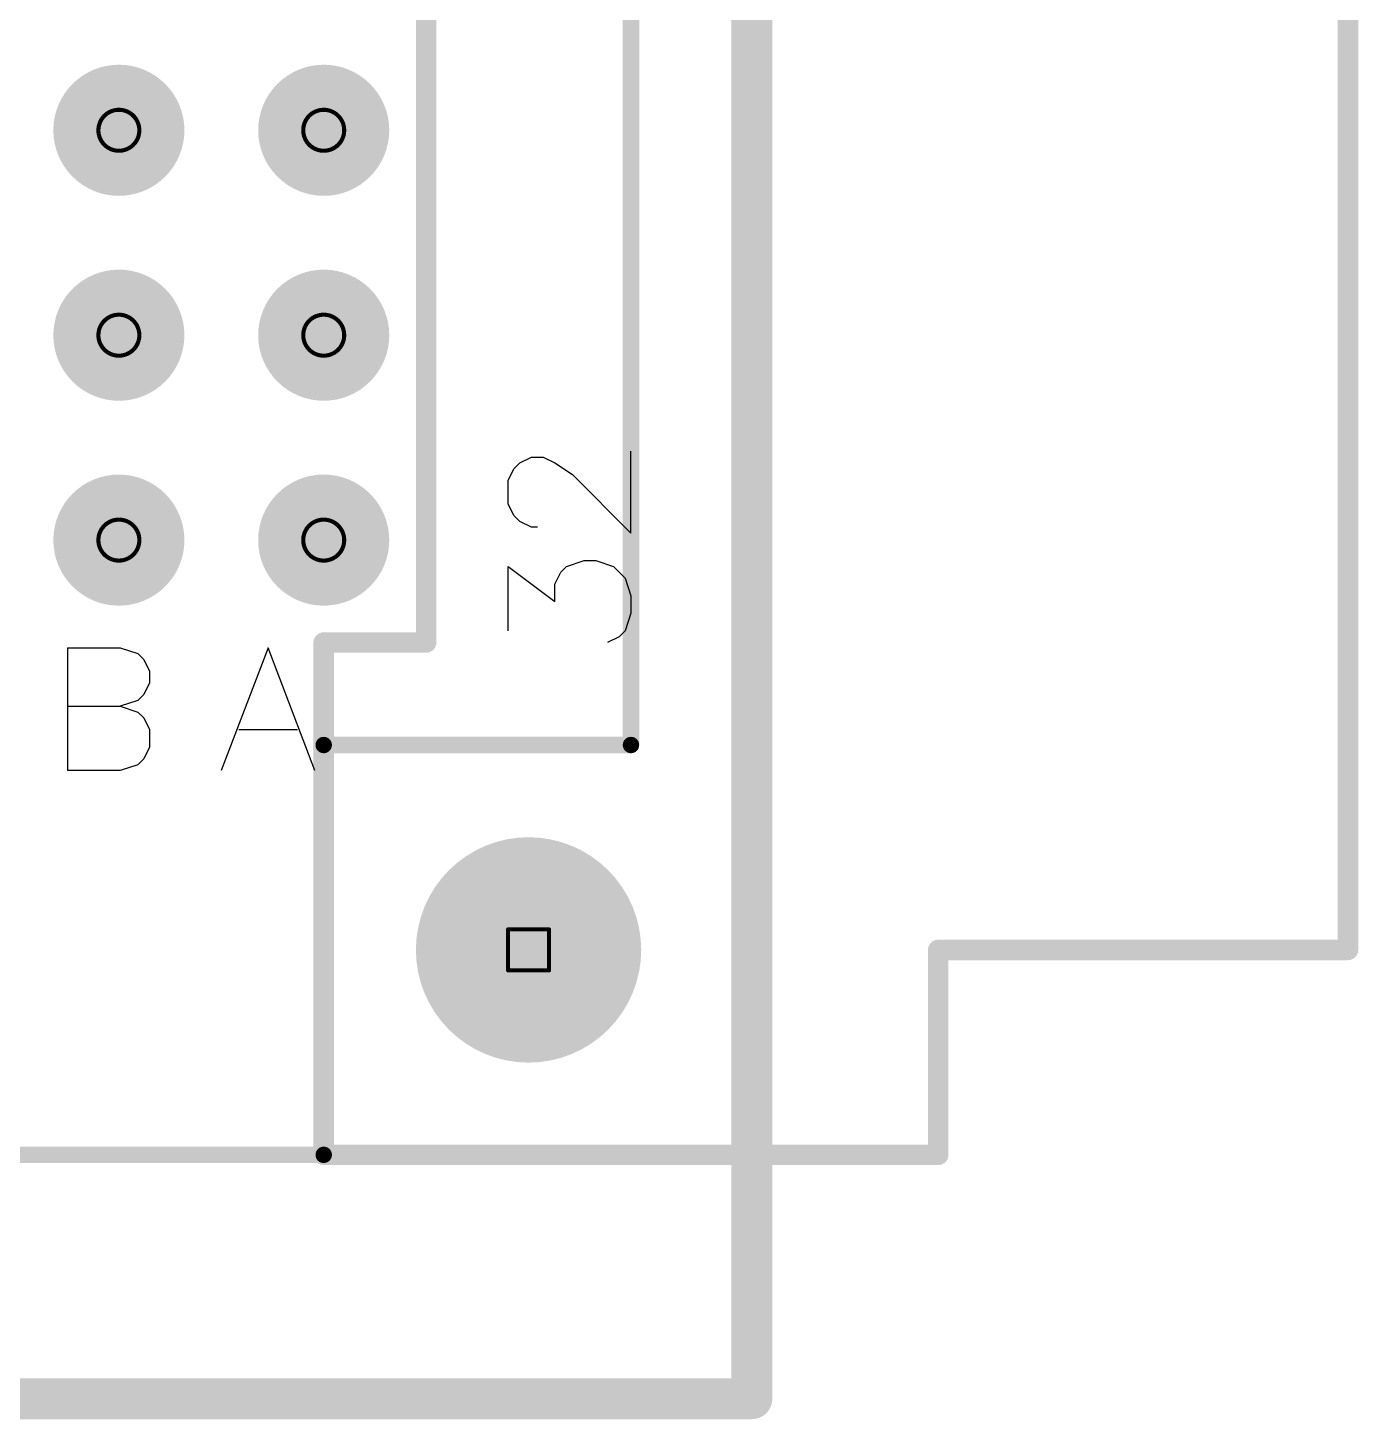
# Model space of a CAD drawing. Header units: millimetres. Extents: x 3.26 to 13.14, y 5.38 to 10.83.
# Drawn here: x 9.946 to 10.595, y 5.99 to 6.669 of the extents above; entities that cross this region are included whole.
import ezdxf

# ---------------------------------------------------------------- set-up
doc = ezdxf.new("R2010")
doc.units = ezdxf.units.MM
doc.header["$MEASUREMENT"] = 0
for name, color, linetype in [('BottomLayer', 5, 'Continuous'), ('BottomSolder', 6, 'Continuous'), ('DrillDrawing', 1, 'Continuous'), ('KeepOutLayer', 6, 'Continuous'), ('Mechanical1', 6, 'Continuous'), ('MultiLayer', 9, 'Continuous'), ('PadHoleLayer', 156, 'Continuous'), ('TopLayer', 1, 'Continuous'), ('TopOverlay', 2, 'Continuous'), ('TopSolder', 216, 'Continuous')]:
    doc.layers.add(name, color=color, linetype=linetype)

# ---------------------------------------------------------------- blocks, each defined once
blk = doc.blocks.new('CNVME96_66')
at = {"layer": 'BottomLayer'}
for points, const_width in [([(-3.115, 0.1, 1), (-3.085, 0.1, 1)], 0.03), ([(-3.015, 0.1, 1), (-2.985, 0.1, 1)], 0.03), ([(-2.915, 0.1, 1), (-2.885, 0.1, 1)], 0.03), ([(-3.115, 0, 1), (-3.085, 0, 1)], 0.03), ([(-3.015, 0, 1), (-2.985, 0, 1)], 0.03), ([(-2.915, 0, 1), (-2.885, 0, 1)], 0.03), ([(-3.3125, -0.1, 1), (-3.2875, -0.1, 1)], 0.025)]:
    blk.add_lwpolyline(points, format="xyb", close=True, dxfattribs=dict(at, const_width=const_width))
at = {"layer": 'BottomSolder'}
for points, const_width in [([(-3.116, 0.1, 1), (-3.084, 0.1, 1)], 0.032), ([(-3.016, 0.1, 1), (-2.984, 0.1, 1)], 0.032), ([(-2.916, 0.1, 1), (-2.884, 0.1, 1)], 0.032), ([(-3.116, 0, 1), (-3.084, 0, 1)], 0.032), ([(-3.016, 0, 1), (-2.984, 0, 1)], 0.032), ([(-2.916, 0, 1), (-2.884, 0, 1)], 0.032), ([(-3.3135, -0.1, 1), (-3.2865, -0.1, 1)], 0.027)]:
    blk.add_lwpolyline(points, format="xyb", close=True, dxfattribs=dict(at, const_width=const_width))
at = {"layer": 'MultiLayer'}
for points, const_width in [([(-3.115, 0.1, 1), (-3.085, 0.1, 1)], 0.03), ([(-3.015, 0.1, 1), (-2.985, 0.1, 1)], 0.03), ([(-2.915, 0.1, 1), (-2.885, 0.1, 1)], 0.03), ([(-3.115, 0, 1), (-3.085, 0, 1)], 0.03), ([(-3.015, 0, 1), (-2.985, 0, 1)], 0.03), ([(-2.915, 0, 1), (-2.885, 0, 1)], 0.03), ([(-3.3125, -0.1, 1), (-3.2875, -0.1, 1)], 0.025)]:
    blk.add_lwpolyline(points, format="xyb", close=True, dxfattribs=dict(at, const_width=const_width))
at = {"layer": 'PadHoleLayer'}
for points, const_width in [([(-3.10925, 0.1, 1), (-3.09075, 0.1, 1)], 0.0185), ([(-3.00925, 0.1, 1), (-2.99075, 0.1, 1)], 0.0185), ([(-2.90925, 0.1, 1), (-2.89075, 0.1, 1)], 0.0185), ([(-3.10925, 0, 1), (-3.09075, 0, 1)], 0.0185), ([(-3.00925, 0, 1), (-2.99075, 0, 1)], 0.0185), ([(-2.90925, 0, 1), (-2.89075, 0, 1)], 0.0185), ([(-3.3275, -0.1, 1), (-3.2725, -0.1, 1)], 0.055)]:
    blk.add_lwpolyline(points, format="xyb", close=True, dxfattribs=dict(at, const_width=const_width))
at = {"layer": 'TopLayer'}
for points, const_width in [([(-3.115, 0.1, 1), (-3.085, 0.1, 1)], 0.03), ([(-3.015, 0.1, 1), (-2.985, 0.1, 1)], 0.03), ([(-2.915, 0.1, 1), (-2.885, 0.1, 1)], 0.03), ([(-3.115, 0, 1), (-3.085, 0, 1)], 0.03), ([(-3.015, 0, 1), (-2.985, 0, 1)], 0.03), ([(-2.915, 0, 1), (-2.885, 0, 1)], 0.03), ([(-3.3125, -0.1, 1), (-3.2875, -0.1, 1)], 0.025)]:
    blk.add_lwpolyline(points, format="xyb", close=True, dxfattribs=dict(at, const_width=const_width))
at = {"layer": 'TopOverlay'}
for p, q in [((-3.15251, 0.125), (-3.2125, 0.125)), ((-3.2125, 0.09929), (-3.2125, 0.125)), ((-3.18108, 0.125), (-3.18108, 0.09929)), ((-3.15251, 0.125), (-3.15251, 0.09929)), ((-3.20964, 0.09072), (-3.2125, 0.09929)), ((-3.18108, 0.09929), (-3.18393, 0.09072)), ((-3.17822, 0.09072), (-3.18108, 0.09929)), ((-3.15251, 0.09929), (-3.15537, 0.09072)), ((-3.20679, 0.08787), (-3.20964, 0.09072)), ((-3.18393, 0.09072), (-3.18679, 0.08787)), ((-3.17537, 0.08787), (-3.17822, 0.09072)), ((-3.15537, 0.09072), (-3.15823, 0.08787)), ((-3.20107, 0.08501), (-3.20679, 0.08787)), ((-3.1925, 0.08501), (-3.20107, 0.08501)), ((-3.18679, 0.08787), (-3.1925, 0.08501)), ((-3.16965, 0.08501), (-3.17537, 0.08787)), ((-3.16394, 0.08501), (-3.16965, 0.08501)), ((-3.15823, 0.08787), (-3.16394, 0.08501)), ((-3.15251, 0.02715), (-3.2125, 0.05)), ((-3.1925, 0.04143), (-3.1925, 0.01287)), ((-3.2125, 0.0043), (-3.15251, 0.02715)), ((-3.14429, -0.09001), (-3.11287, -0.09001)), ((-3.11287, -0.09001), (-3.13, -0.11287)), ((-3.09087, -0.09573), (-3.08801, -0.09287)), ((-3.08801, -0.09287), (-3.0823, -0.09001)), ((-3.0823, -0.09001), (-3.07087, -0.09001)), ((-3.07087, -0.09001), (-3.06516, -0.09287)), ((-3.06516, -0.09287), (-3.0623, -0.09573)), ((-3.09373, -0.10144), (-3.09087, -0.09573)), ((-3.09373, -0.1043), (-3.09373, -0.10144)), ((-3.0623, -0.09573), (-3.05945, -0.10144)), ((-3.05945, -0.10144), (-3.05945, -0.10715)), ((-3.05945, -0.10715), (-3.0623, -0.11287)), ((-3.13, -0.11287), (-3.12143, -0.11287)), ((-3.12143, -0.11287), (-3.11572, -0.11572)), ((-3.0623, -0.11287), (-3.06802, -0.12143)), ((-3.11572, -0.11572), (-3.11287, -0.11858)), ((-3.11287, -0.11858), (-3.11001, -0.12715)), ((-3.06802, -0.12143), (-3.09658, -0.15)), ((-3.11001, -0.12715), (-3.11001, -0.13286)), ((-3.11001, -0.13286), (-3.11287, -0.14143)), ((-3.14714, -0.14429), (-3.15, -0.13857)), ((-3.11287, -0.14143), (-3.11858, -0.14714)), ((-3.14429, -0.14714), (-3.14714, -0.14429)), ((-3.13572, -0.15), (-3.14429, -0.14714)), ((-3.11858, -0.14714), (-3.12715, -0.15)), ((-3.12715, -0.15), (-3.13572, -0.15)), ((-3.09658, -0.15), (-3.05659, -0.15))]:
    blk.add_line(p, q, dxfattribs=at)
at = {"layer": 'TopOverlay', "const_width": 0.01}
for points in [[(-3.4, 0), (-3.15, 0)], [(-3.4, 0), (-3.4, -0.3)], [(-3.15, 0), (-3.15, -0.05)], [(-3.15, -0.05), (0.05, -0.05)], [(-3.4, -0.3), (-3.3, -0.3)], [(-3.3, -0.3), (-3.3, -0.5)], [(-3.3, -0.5), (0.2, -0.5)]]:
    blk.add_lwpolyline(points, dxfattribs=at)
at = {"layer": 'TopOverlay', "const_width": 0.005}
for points in [[(-3.4025, 0, 1), (-3.3975, 0, 1)], [(-3.4025, 0, 1), (-3.3975, 0, 1)], [(-3.1525, 0, 1), (-3.1475, 0, 1)], [(-3.1525, 0, 1), (-3.1475, 0, 1)], [(-3.1525, -0.05, 1), (-3.1475, -0.05, 1)], [(-3.1525, -0.05, 1), (-3.1475, -0.05, 1)], [(-3.4025, -0.3, 1), (-3.3975, -0.3, 1)], [(-3.4025, -0.3, 1), (-3.3975, -0.3, 1)], [(-3.3025, -0.3, 1), (-3.2975, -0.3, 1)], [(-3.3025, -0.3, 1), (-3.2975, -0.3, 1)], [(-3.3025, -0.5, 1), (-3.2975, -0.5, 1)], [(-3.3025, -0.5, 1), (-3.2975, -0.5, 1)]]:
    blk.add_lwpolyline(points, format="xyb", close=True, dxfattribs=at)
at = {"layer": 'TopSolder'}
for points, const_width in [([(-3.116, 0.1, 1), (-3.084, 0.1, 1)], 0.032), ([(-3.016, 0.1, 1), (-2.984, 0.1, 1)], 0.032), ([(-2.916, 0.1, 1), (-2.884, 0.1, 1)], 0.032), ([(-3.116, 0, 1), (-3.084, 0, 1)], 0.032), ([(-3.016, 0, 1), (-2.984, 0, 1)], 0.032), ([(-2.916, 0, 1), (-2.884, 0, 1)], 0.032), ([(-3.3135, -0.1, 1), (-3.2865, -0.1, 1)], 0.027)]:
    blk.add_lwpolyline(points, format="xyb", close=True, dxfattribs=dict(at, const_width=const_width))

msp = doc.modelspace()

# ---------------------------------------------------------------- linework, layer by layer
at = {"layer": 'DrillDrawing'}
for points, const_width in [([(10, 6.619, 1), (9.98, 6.619, 1)], 0.002), ([(10.1, 6.619, 1), (10.08, 6.619, 1)], 0.002), ([(9.9795, 6.619, 1), (9.9805, 6.619, 1)], 0.001), ([(9.9995, 6.619, 1), (10.0005, 6.619, 1)], 0.001), ([(10.0795, 6.619, 1), (10.0805, 6.619, 1)], 0.001), ([(10.0995, 6.619, 1), (10.1005, 6.619, 1)], 0.001), ([(10, 6.519, 1), (9.98, 6.519, 1)], 0.002), ([(10.1, 6.519, 1), (10.08, 6.519, 1)], 0.002), ([(9.9795, 6.519, 1), (9.9805, 6.519, 1)], 0.001), ([(9.9995, 6.519, 1), (10.0005, 6.519, 1)], 0.001), ([(10.0795, 6.519, 1), (10.0805, 6.519, 1)], 0.001), ([(10.0995, 6.519, 1), (10.1005, 6.519, 1)], 0.001), ([(10, 6.419, 1), (9.98, 6.419, 1)], 0.002), ([(10.1, 6.419, 1), (10.08, 6.419, 1)], 0.002), ([(9.9795, 6.419, 1), (9.9805, 6.419, 1)], 0.001), ([(9.9995, 6.419, 1), (10.0005, 6.419, 1)], 0.001), ([(10.0795, 6.419, 1), (10.0805, 6.419, 1)], 0.001), ([(10.0995, 6.419, 1), (10.1005, 6.419, 1)], 0.001), ([(10.1795, 6.229, 1), (10.1805, 6.229, 1)], 0.001), ([(10.1795, 6.229, 1), (10.1805, 6.229, 1)], 0.001), ([(10.1995, 6.229, 1), (10.2005, 6.229, 1)], 0.001), ([(10.1995, 6.229, 1), (10.2005, 6.229, 1)], 0.001), ([(10.1795, 6.209, 1), (10.1805, 6.209, 1)], 0.001), ([(10.1795, 6.209, 1), (10.1805, 6.209, 1)], 0.001), ([(10.1995, 6.209, 1), (10.2005, 6.209, 1)], 0.001), ([(10.1995, 6.209, 1), (10.2005, 6.209, 1)], 0.001)]:
    msp.add_lwpolyline(points, format="xyb", close=True, dxfattribs=dict(at, const_width=const_width))
at = {"layer": 'DrillDrawing', "const_width": 0.002}
for points in [[(10.18, 6.229), (10.2, 6.229)], [(10.18, 6.209), (10.18, 6.229)], [(10.2, 6.209), (10.2, 6.229)], [(10.18, 6.209), (10.2, 6.209)]]:
    msp.add_lwpolyline(points, dxfattribs=at)
at = {"layer": 'KeepOutLayer', "const_width": 0.008}
for points in [[(10.24, 6.319), (10.24, 9.619)], [(10.09, 6.319), (10.24, 6.319)], [(10.09, 6.119), (10.09, 6.319)], [(4.24, 6.119), (10.09, 6.119)]]:
    msp.add_lwpolyline(points, dxfattribs=at)
at = {"layer": 'KeepOutLayer', "const_width": 0.004}
for points in [[(10.088, 6.319, 1), (10.092, 6.319, 1)], [(10.088, 6.319, 1), (10.092, 6.319, 1)], [(10.238, 6.319, 1), (10.242, 6.319, 1)], [(10.238, 6.319, 1), (10.242, 6.319, 1)], [(10.088, 6.119, 1), (10.092, 6.119, 1)], [(10.088, 6.119, 1), (10.092, 6.119, 1)]]:
    msp.add_lwpolyline(points, format="xyb", close=True, dxfattribs=at)
at = {"layer": 'Mechanical1', "const_width": 0.02}
for points in [[(10.299, 6), (10.299, 9.937)], [(4, 6), (10.299, 6)]]:
    msp.add_lwpolyline(points, dxfattribs=at)
at = {"layer": 'Mechanical1', "const_width": 0.01}
msp.add_lwpolyline([(10.294, 6, 1), (10.304, 6, 1)], format="xyb", close=True, dxfattribs=at)
msp.add_lwpolyline([(10.294, 6, 1), (10.304, 6, 1)], format="xyb", close=True, dxfattribs=at)

# ---------------------------------------------------------------- block references
at = {"rotation": 90}
msp.add_blockref('CNVME96_66', (10.09, 9.519), dxfattribs=at)

doc.saveas('drawing.dxf')
